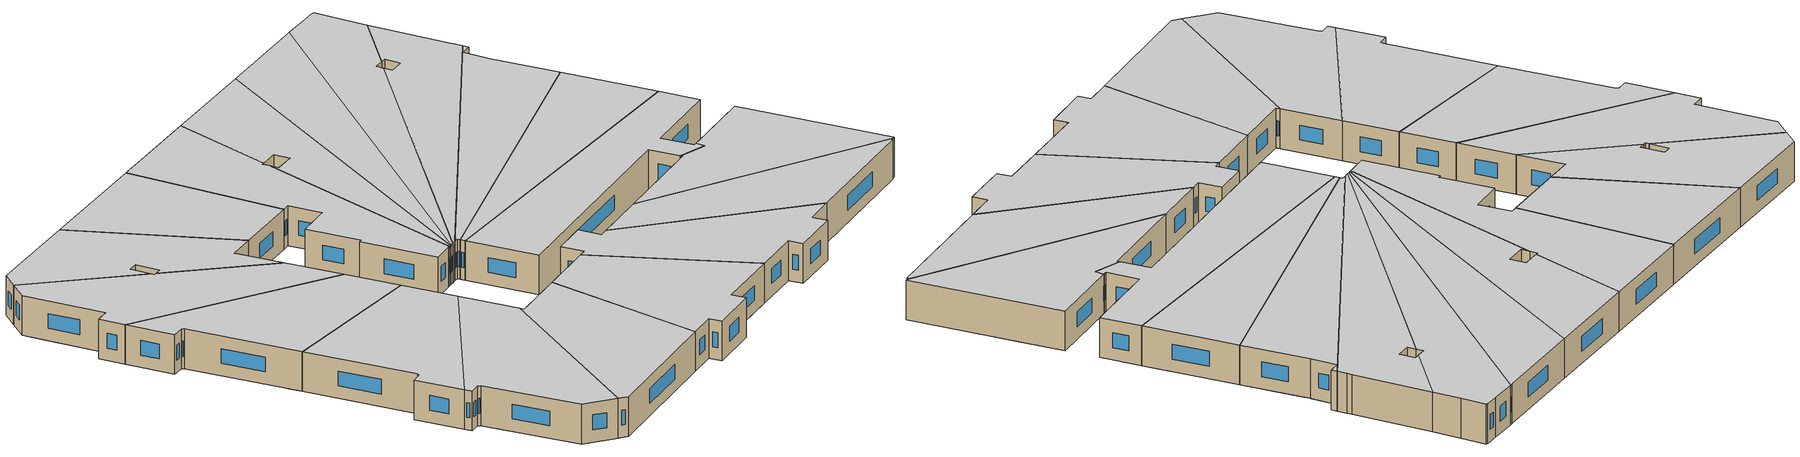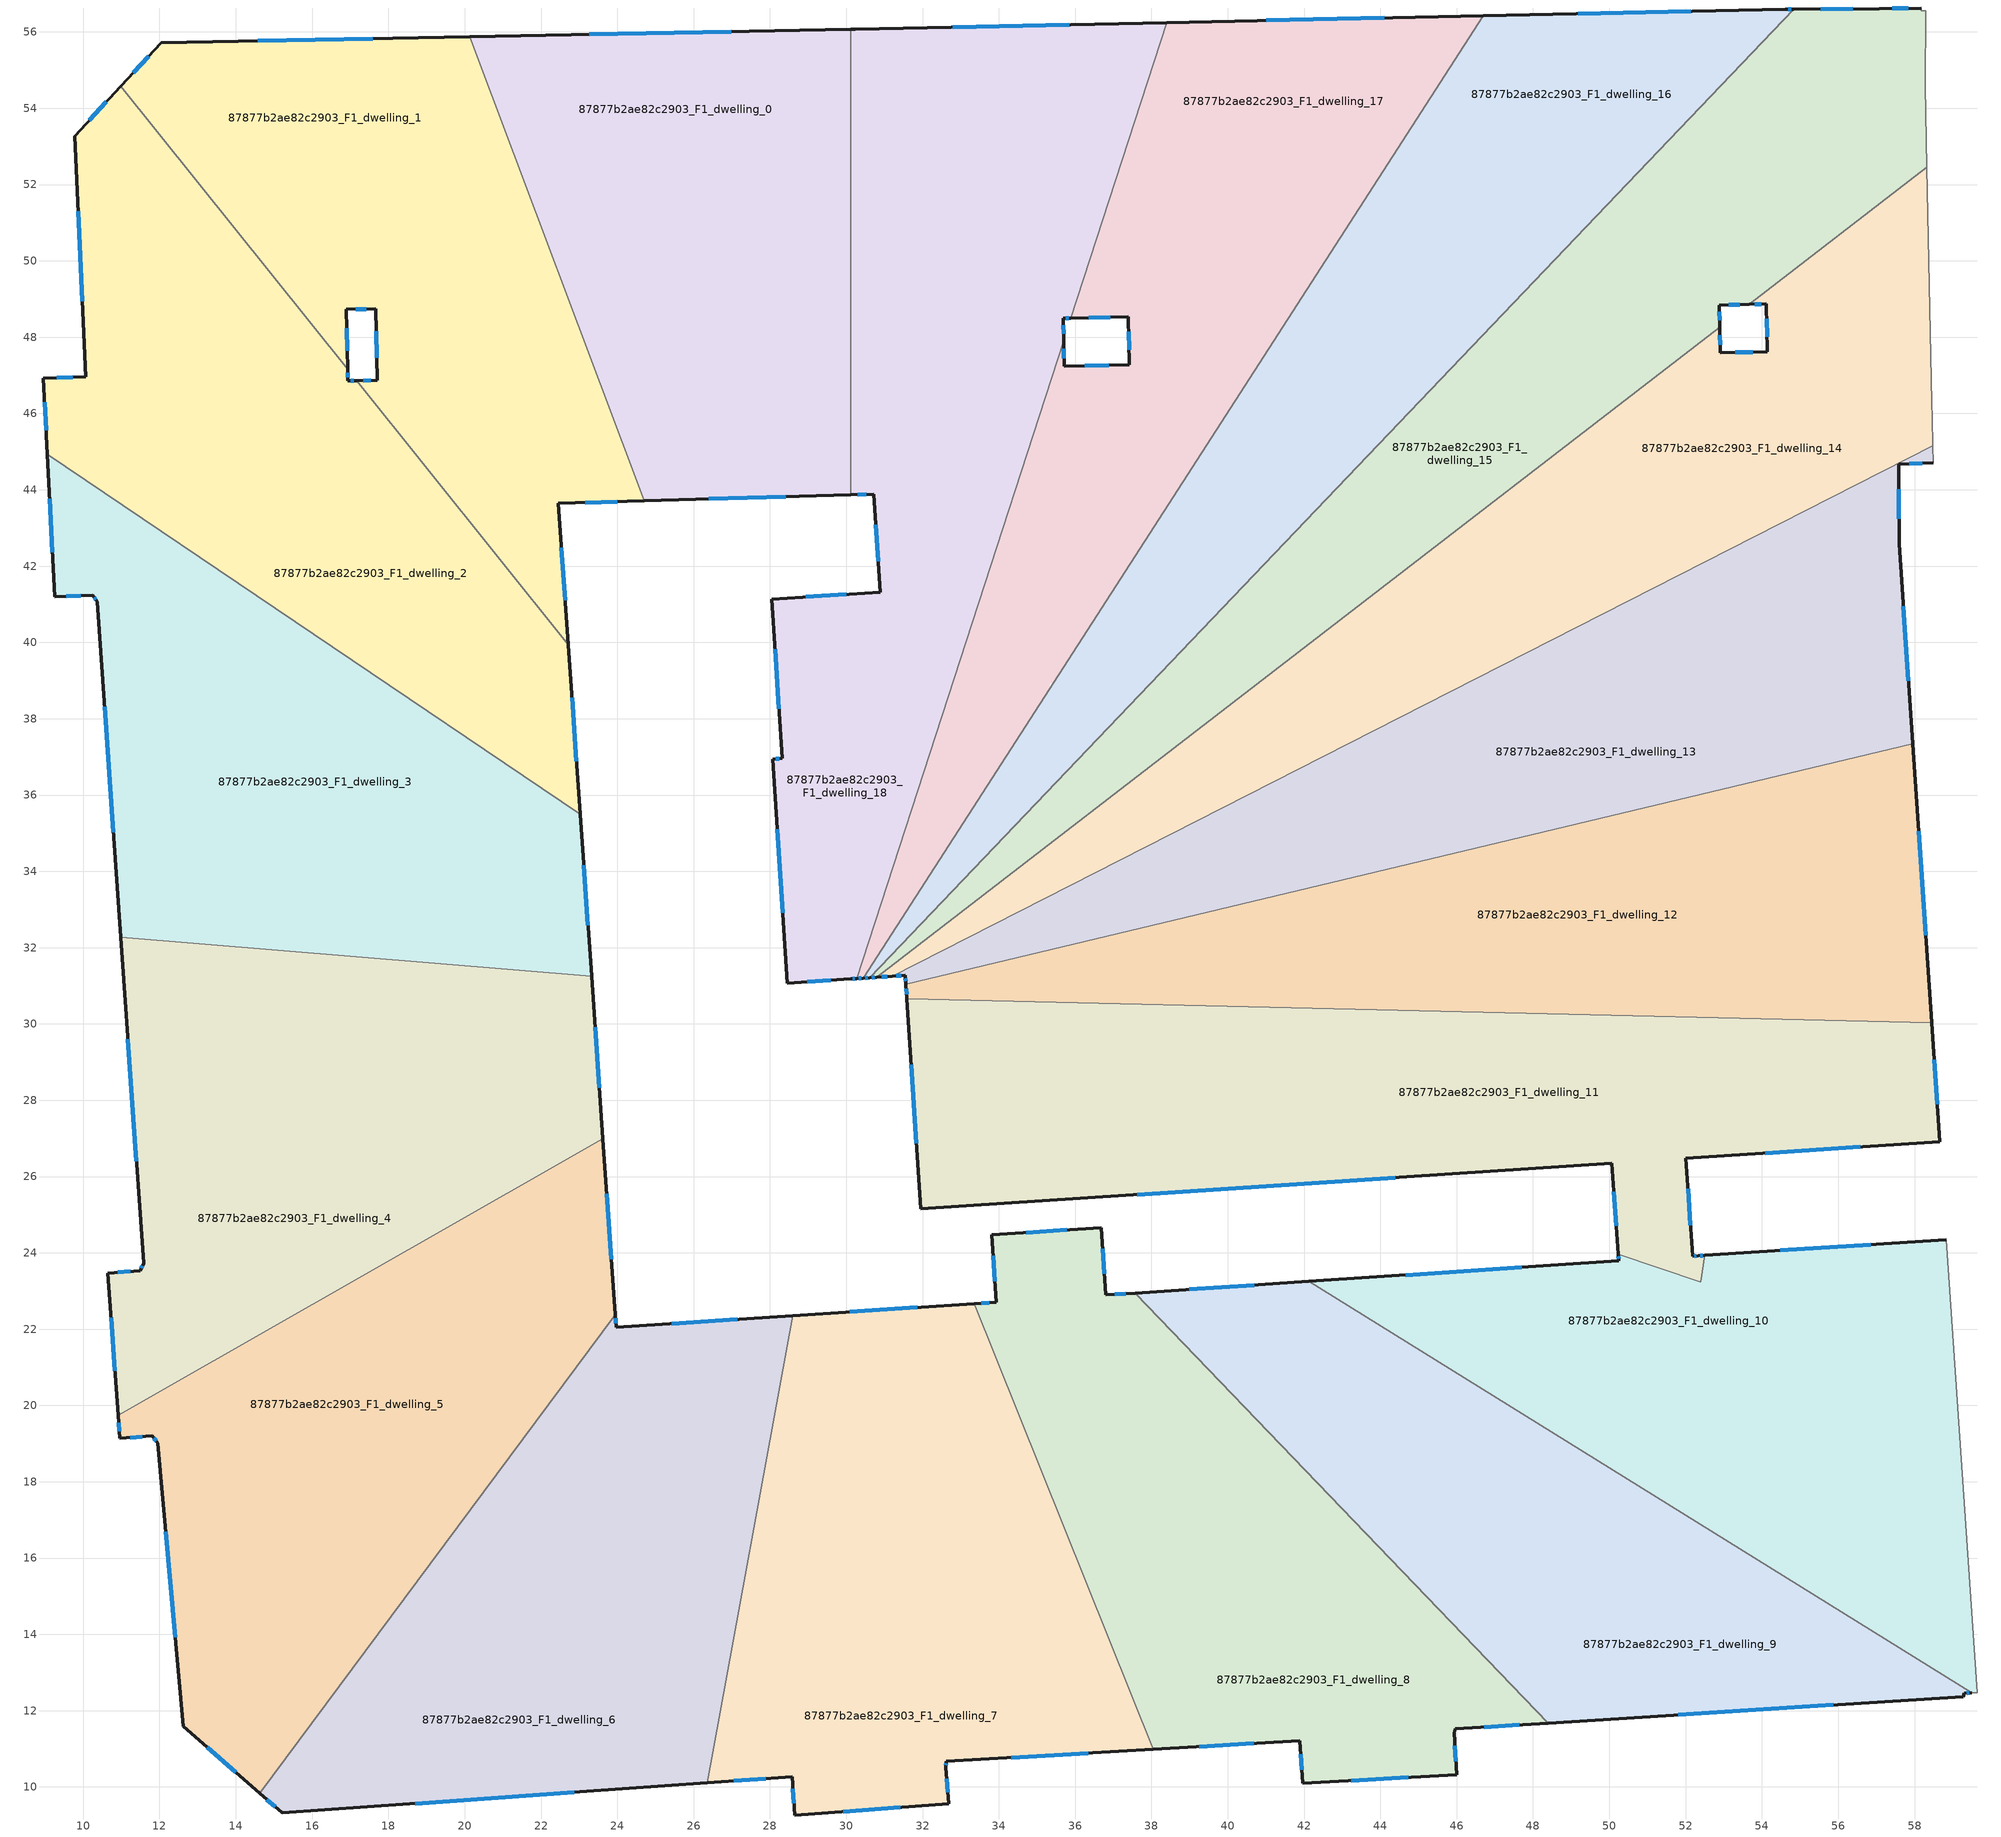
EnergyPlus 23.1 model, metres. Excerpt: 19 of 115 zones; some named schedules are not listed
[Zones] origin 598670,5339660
87877b2ae82c2903_F1_dwelling_0
 floor to 87877b2ae82c2903_F0_dwelling_0 (EU_floor_Construction): 30.12,56.07 30.12,52.14 21.63,51.88 20.13,55.88 z3
 floor to 87877b2ae82c2903_F0_dwelling_1 (EU_floor_Construction): 30.12,52.14 30.12,47.58 23.32,47.37 21.63,51.88 z3
 floor to 87877b2ae82c2903_F0_dwelling_2 (EU_floor_Construction): 30.12,47.58 30.12,44.63 24.42,44.46 23.32,47.37 z3
 floor to 87877b2ae82c2903_F0_dwelling_3 (EU_floor_Construction): 30.12,44.63 30.12,43.87 24.7,43.71 24.42,44.46 z3
 wall outside (EU_wall_Construction): 24.7,43.71 30.12,43.87 / 30.12,56.07 20.13,55.88 z3:6
 wall to 87877b2ae82c2903_F1_dwelling_18 (EU_wall_Construction): 30.12,43.87 30.12,56.07 z3:6
 wall to 87877b2ae82c2903_F1_dwelling_1 (EU_wall_Construction): 20.13,55.88 24.7,43.71 z3:6
 window (EU_Window_Construction): 26.4,43.76 28.42,43.82 / 26.99,56.01 23.26,55.94 z3.94:5.06
 ceiling to 87877b2ae82c2903_F2_dwelling_0 (EU_floor_Construction): 30.12,43.87 30.12,56.07 20.13,55.88 24.7,43.71 z6
87877b2ae82c2903_F1_dwelling_1
 floor to 87877b2ae82c2903_F0_dwelling_1 (EU_floor_Construction): 21.63,51.88 23.32,47.37 17.7,47.2 17.67,48.74 16.9,48.73 16.93,47.18 16.91,47.18 13.35,51.63 z3
 floor to 87877b2ae82c2903_F0_dwelling_0 (EU_floor_Construction): 20.13,55.88 21.63,51.88 13.35,51.63 10.99,54.58 12.05,55.72 z3
 floor to 87877b2ae82c2903_F0_dwelling_2 (EU_floor_Construction): 23.32,47.37 24.42,44.46 19.22,44.3 17.17,46.86 17.71,46.87 17.7,47.2 z3
 floor to 87877b2ae82c2903_F0_dwelling_3 (EU_floor_Construction): 24.42,44.46 24.7,43.71 22.45,43.64 22.46,43.6 22.72,39.94 19.22,44.3 z3
 wall outside (EU_wall_Construction): 22.72,39.94 22.45,43.64 24.7,43.71 / 16.93,47.16 16.9,48.73 17.67,48.74 17.71,46.87 17.17,46.86 / 20.13,55.88 12.05,55.72 10.99,54.58 z3:6
 wall to 87877b2ae82c2903_F1_dwelling_2 (EU_wall_Construction): 17.17,46.86 22.72,39.94 / 10.99,54.58 16.93,47.16 z3:6
 window (EU_Window_Construction): 22.63,41.1 22.54,42.48 / 17.54,46.87 17.34,46.86 / 17.68,48.15 17.7,47.46 / 17.14,48.73 17.42,48.73 / 16.92,47.65 16.91,48.23 / 11.71,55.36 11.32,54.93 / 17.6,55.83 14.58,55.77 / 23.16,43.66 24,43.69 z3.94:5.06
 ceiling to 87877b2ae82c2903_F2_dwelling_1 (EU_floor_Construction): 22.72,39.94 22.45,43.64 24.7,43.71 20.13,55.88 12.05,55.72 10.99,54.58 16.93,47.16 16.9,48.73 17.67,48.74 17.71,46.87 17.17,46.86 z6
87877b2ae82c2903_F1_dwelling_10
 floor to 87877b2ae82c2903_F0_dwelling_17 (EU_floor_Construction): 58.83,24.35 59.1,20.46 47.21,20.09 42.13,23.25 50.25,23.79 50.23,23.96 52.4,23.24 52.5,23.93 z3
 floor to 87877b2ae82c2903_F0_dwelling_18 (EU_floor_Construction): 59.1,20.46 59.4,15.97 54.12,15.81 47.21,20.09 z3
 floor to 87877b2ae82c2903_F0_dwelling_19 (EU_floor_Construction): 59.4,15.97 59.64,12.47 59.5,12.47 54.12,15.81 z3
 wall outside (EU_wall_Construction): 50.23,23.96 50.25,23.79 42.12,23.25 / 58.83,24.35 52.5,23.93 z3:6
 wall to 87877b2ae82c2903_F1_dwelling_11 (EU_wall_Construction): 52.5,23.93 52.4,23.24 52.38,23.25 50.23,23.96 z3:6
 wall adiabatic (EU_wall_Construction): 59.5,12.47 59.64,12.47 58.83,24.35 z3:6
 wall to 87877b2ae82c2903_F1_dwelling_9 (EU_wall_Construction): 42.12,23.25 59.5,12.47 z3:6
 window (EU_Window_Construction): 47.7,23.62 44.67,23.42 / 50.24,23.91 50.24,23.84 / 56.85,24.22 54.49,24.06 z3.94:5.06
 ceiling to 87877b2ae82c2903_F2_dwelling_10 (EU_floor_Construction): 59.64,12.47 58.83,24.35 52.5,23.93 52.4,23.24 50.23,23.96 50.25,23.79 42.12,23.25 59.5,12.47 z6
87877b2ae82c2903_F1_dwelling_11
 floor to 87877b2ae82c2903_F0_dwelling_16 (EU_floor_Construction): 58.45,30.03 58.66,26.92 52.01,26.48 35.73,25.98 35.6,30.27 41.18,30.44 z3
 floor to 87877b2ae82c2903_F0_dwelling_17 (EU_floor_Construction): 52.01,26.48 52.18,23.91 52.5,23.93 52.4,23.24 50.23,23.96 50.07,26.35 35.75,25.4 35.73,25.98 z3
 floor to 87877b2ae82c2903_F0_dwelling_15 (EU_floor_Construction): 41.18,30.44 35.6,30.27 35.59,30.57 z3
 floor to 87877b2ae82c2903_F0_dwelling_13 (EU_floor_Construction): 35.59,30.57 35.75,25.4 31.95,25.15 31.59,30.66 z3
 wall outside (EU_wall_Construction): 31.59,30.66 31.95,25.15 50.07,26.35 50.23,23.96 / 52.5,23.93 52.33,23.92 52.18,23.91 52.01,26.48 58.66,26.92 58.45,30.03 z3:6
 wall to 87877b2ae82c2903_F1_dwelling_12 (EU_wall_Construction): 58.45,30.03 31.59,30.66 z3:6
 window (EU_Window_Construction): 50.12,25.6 50.18,24.71 / 37.63,25.53 44.39,25.97 / 31.7,28.94 31.84,26.88 / 58.59,27.89 58.52,29.06 / 54.09,26.62 56.58,26.78 / 52.13,24.72 52.06,25.68 / 52.28,23.92 52.23,23.92 / 52.45,23.93 52.38,23.93 z3.94:5.06
 ceiling to 87877b2ae82c2903_F2_dwelling_11 (EU_floor_Construction): 58.66,26.92 58.45,30.03 31.59,30.66 31.95,25.15 50.07,26.35 50.23,23.96 52.38,23.25 52.4,23.24 52.5,23.93 52.33,23.92 52.18,23.91 52.01,26.48 z6
87877b2ae82c2903_F1_dwelling_12
 floor to 87877b2ae82c2903_F0_dwelling_15 (EU_floor_Construction): 58.09,35.27 58.39,30.96 41.18,30.44 35.59,30.57 35.55,31.99 47.97,34.96 z3
 floor to 87877b2ae82c2903_F0_dwelling_16 (EU_floor_Construction): 58.39,30.96 58.45,30.03 41.18,30.44 z3
 floor to 87877b2ae82c2903_F0_dwelling_14 (EU_floor_Construction): 57.95,37.35 58.09,35.27 47.97,34.96 z3
 floor to 87877b2ae82c2903_F0_dwelling_13 (EU_floor_Construction): 35.55,31.99 35.59,30.57 31.59,30.66 31.57,30.87 31.56,31.04 z3
 wall outside (EU_wall_Construction): 31.56,31.04 31.59,30.66 / 58.45,30.03 57.95,37.35 z3:6
 wall to 87877b2ae82c2903_F1_dwelling_13 (EU_wall_Construction): 57.95,37.35 31.56,31.04 z3:6
 window (EU_Window_Construction): 31.57,30.92 31.58,30.78 / 58.29,32.33 58.11,35.05 z3.94:5.06
 ceiling to 87877b2ae82c2903_F2_dwelling_12 (EU_floor_Construction): 58.45,30.03 57.95,37.35 31.56,31.04 31.59,30.66 z6
87877b2ae82c2903_F1_dwelling_13
 floor to 87877b2ae82c2903_F0_dwelling_14 (EU_floor_Construction): 57.8,39.61 57.95,37.35 47.97,34.96 37.88,34.65 46.95,39.28 z3
 floor to 87877b2ae82c2903_F0_dwelling_15 (EU_floor_Construction): 47.97,34.96 35.55,31.99 35.51,33.44 37.88,34.65 z3
 floor to 87877b2ae82c2903_F0_dwelling_12 (EU_floor_Construction): 58.48,45.16 58.49,44.71 57.58,44.67 57.6,42.67 57.6,42.58 57.63,42.12 52.2,41.96 z3
 floor to 87877b2ae82c2903_F0_dwelling_13 (EU_floor_Construction): 35.51,33.44 35.55,31.99 31.56,31.04 31.55,31.27 31.21,31.25 z3; 57.63,42.12 57.8,39.61 46.95,39.28 52.2,41.96 z3
 wall outside (EU_wall_Construction): 57.95,37.35 57.6,42.58 57.58,44.67 58.49,44.71 / 31.2,31.25 31.55,31.27 31.56,31.04 z3:6
 wall to 87877b2ae82c2903_F1_dwelling_14 (EU_wall_Construction): 58.48,45.16 31.2,31.25 z3:6
 wall adiabatic (EU_wall_Construction): 58.49,44.71 58.48,45.16 z3:6
 window (EU_Window_Construction): 57.59,43.24 57.59,44.02 / 57.84,38.99 57.71,40.94 / 31.55,31.2 31.56,31.11 / 31.31,31.26 31.44,31.27 / 57.87,44.69 58.21,44.7 z3.94:5.06
 ceiling to 87877b2ae82c2903_F2_dwelling_13 (EU_floor_Construction): 57.95,37.35 57.6,42.58 57.58,44.67 58.49,44.71 58.48,45.16 31.2,31.25 31.55,31.27 31.56,31.04 z6
87877b2ae82c2903_F1_dwelling_14
 floor to 87877b2ae82c2903_F0_dwelling_12 (EU_floor_Construction): 58.41,48.45 58.45,46.28 58.46,45.89 58.48,45.16 52.2,41.96 44.41,41.72 52.89,48.27 52.91,47.59 54.14,47.61 54.13,48.32 z3
 floor to 87877b2ae82c2903_F0_dwelling_11 (EU_floor_Construction): 58.32,52.45 58.41,48.45 54.13,48.32 54.12,48.87 53.67,48.86 z3
 floor to 87877b2ae82c2903_F0_dwelling_14 (EU_floor_Construction): 46.95,39.28 37.88,34.65 35.47,34.58 35.46,34.82 41.01,39.1 z3
 floor to 87877b2ae82c2903_F0_dwelling_15 (EU_floor_Construction): 37.88,34.65 35.51,33.44 35.47,34.58 z3
 floor to 87877b2ae82c2903_F0_dwelling_13 (EU_floor_Construction): 35.46,34.82 35.51,33.44 31.21,31.25 30.8,31.22 z3; 52.2,41.96 46.95,39.28 41.01,39.1 44.41,41.72 z3
 wall outside (EU_wall_Construction): 30.8,31.22 31.2,31.25 / 53.67,48.86 54.12,48.87 54.14,47.61 52.91,47.59 52.9,48.27 z3:6
 wall adiabatic (EU_wall_Construction): 58.48,45.16 58.46,45.89 58.45,46.28 58.32,52.46 z3:6
 wall to 87877b2ae82c2903_F1_dwelling_15 (EU_wall_Construction): 52.9,48.27 30.8,31.22 / 58.32,52.46 53.67,48.86 z3:6
 window (EU_Window_Construction): 30.93,31.23 31.08,31.24 / 52.91,47.8 52.9,48.06 / 53.76,47.61 53.3,47.6 / 54.13,48.48 54.13,48.01 / 53.81,48.87 53.98,48.87 z3.94:5.06
 ceiling to 87877b2ae82c2903_F2_dwelling_14 (EU_floor_Construction): 58.48,45.16 58.46,45.89 58.45,46.28 58.32,52.46 53.67,48.86 54.12,48.87 54.14,47.61 52.91,47.59 52.9,48.27 30.8,31.22 31.2,31.25 z6
87877b2ae82c2903_F1_dwelling_15
 floor to 87877b2ae82c2903_F0_dwelling_11 (EU_floor_Construction): 58.32,52.59 58.32,52.45 53.67,48.86 52.88,48.84 52.89,48.28 46.72,48.09 50.79,52.36 z3
 floor to 87877b2ae82c2903_F0_dwelling_10 (EU_floor_Construction): 58.29,56.56 58.28,54.58 58.32,52.59 50.79,52.36 54.84,56.59 57.08,56.61 58.18,56.63 58.18,56.56 z3
 floor to 87877b2ae82c2903_F0_dwelling_12 (EU_floor_Construction): 52.89,48.28 52.89,48.27 44.41,41.72 40.53,41.6 46.72,48.09 z3
 floor to 87877b2ae82c2903_F0_dwelling_14 (EU_floor_Construction): 41.01,39.1 35.46,34.82 35.42,36.25 38.05,39.01 z3
 floor to 87877b2ae82c2903_F0_dwelling_13 (EU_floor_Construction): 44.41,41.72 41.01,39.1 38.05,39.01 40.53,41.6 z3; 35.42,36.25 35.46,34.82 30.8,31.22 30.75,31.22 30.61,31.21 z3
 wall outside (EU_wall_Construction): 52.9,48.27 52.88,48.84 53.67,48.86 / 30.61,31.21 30.8,31.22 / 58.18,56.63 57.08,56.61 54.84,56.59 z3:6
 wall adiabatic (EU_wall_Construction): 58.32,52.46 58.28,54.58 58.29,56.56 58.18,56.56 58.18,56.63 z3:6
 wall to 87877b2ae82c2903_F1_dwelling_16 (EU_wall_Construction): 54.84,56.59 30.61,31.21 z3:6
 window (EU_Window_Construction): 53.13,48.85 53.42,48.86 / 52.89,48.45 52.88,48.66 / 30.67,31.22 30.74,31.22 / 56.38,56.61 55.54,56.6 / 57.83,56.62 57.42,56.62 z3.94:5.06
 ceiling to 87877b2ae82c2903_F2_dwelling_15 (EU_floor_Construction): 52.9,48.27 52.88,48.84 53.67,48.86 58.32,52.46 58.28,54.58 58.29,56.56 58.18,56.56 58.18,56.63 57.08,56.61 54.84,56.59 30.61,31.21 30.8,31.22 z6
87877b2ae82c2903_F1_dwelling_16
 floor to 87877b2ae82c2903_F0_dwelling_10 (EU_floor_Construction): 54.84,56.59 50.79,52.36 43.95,52.15 46.7,56.42 54.61,56.59 z3
 floor to 87877b2ae82c2903_F0_dwelling_11 (EU_floor_Construction): 50.79,52.36 46.72,48.09 41.22,47.92 43.95,52.15 z3
 floor to 87877b2ae82c2903_F0_dwelling_14 (EU_floor_Construction): 38.05,39.01 35.42,36.25 35.34,38.8 35.43,38.93 z3
 floor to 87877b2ae82c2903_F0_dwelling_12 (EU_floor_Construction): 46.72,48.09 40.53,41.6 37.08,41.5 41.22,47.92 z3
 floor to 87877b2ae82c2903_F0_dwelling_13 (EU_floor_Construction): 40.53,41.6 38.05,39.01 35.43,38.93 37.08,41.5 z3; 35.34,38.8 35.42,36.25 30.61,31.21 30.44,31.2 z3
 wall outside (EU_wall_Construction): 30.44,31.2 30.61,31.21 / 54.84,56.59 54.61,56.59 46.7,56.42 z3:6
 wall to 87877b2ae82c2903_F1_dwelling_17 (EU_wall_Construction): 46.7,56.42 30.44,31.2 z3:6
 window (EU_Window_Construction): 30.5,31.2 30.56,31.21 / 52.13,56.54 49.18,56.47 / 54.77,56.59 54.68,56.59 z3.94:5.06
 ceiling to 87877b2ae82c2903_F2_dwelling_16 (EU_floor_Construction): 30.61,31.21 54.84,56.59 54.61,56.59 46.7,56.42 30.44,31.2 z6
87877b2ae82c2903_F1_dwelling_17
 floor to 87877b2ae82c2903_F0_dwelling_10 (EU_floor_Construction): 46.7,56.42 43.95,52.15 37,51.94 38.4,56.24 z3
 floor to 87877b2ae82c2903_F0_dwelling_12 (EU_floor_Construction): 41.22,47.92 37.08,41.5 33.59,41.39 34.42,43.97 35.18,43.99 35.12,46.12 35.65,47.75 35.7,47.75 35.71,47.23 37.42,47.27 37.41,47.81 z3
 floor to 87877b2ae82c2903_F0_dwelling_3 (EU_floor_Construction): 35.16,44.79 35.18,43.99 34.42,43.97 34.68,44.77 z3
 floor to 87877b2ae82c2903_F0_dwelling_11 (EU_floor_Construction): 43.95,52.15 41.22,47.92 37.41,47.81 37.4,48.53 35.89,48.5 37,51.94 z3
 floor to 87877b2ae82c2903_F0_dwelling_2 (EU_floor_Construction): 35.12,46.12 35.16,44.79 34.68,44.77 z3
 floor to 87877b2ae82c2903_F0_dwelling_13 (EU_floor_Construction): 37.08,41.5 35.43,38.93 35.34,38.92 35.34,38.8 30.44,31.2 30.28,31.19 33.59,41.39 z3
 wall outside (EU_wall_Construction): 30.28,31.19 30.44,31.2 / 35.89,48.5 37.4,48.53 37.42,47.27 35.71,47.23 35.7,47.91 / 46.7,56.42 38.4,56.25 z3:6
 wall to 87877b2ae82c2903_F1_dwelling_18 (EU_wall_Construction): 35.7,47.91 30.28,31.19 / 38.4,56.25 35.89,48.5 z3:6
 window (EU_Window_Construction): 30.33,31.19 30.39,31.2 / 35.71,47.44 35.7,47.7 / 36.88,47.26 36.25,47.25 / 37.4,48.14 37.41,47.67 / 36.36,48.51 36.92,48.52 / 44.1,56.37 41,56.3 z3.94:5.06
 ceiling to 87877b2ae82c2903_F2_dwelling_17 (EU_floor_Construction): 30.44,31.2 46.7,56.42 38.4,56.25 35.89,48.5 37.4,48.53 37.42,47.27 35.71,47.23 35.7,47.91 30.28,31.19 z6
87877b2ae82c2903_F1_dwelling_18
 floor to 87877b2ae82c2903_F0_dwelling_13 (EU_floor_Construction): 33.59,41.39 30.28,31.19 30.15,31.18 30.12,31.18 28.45,31.07 28.07,36.94 28.32,36.96 28.05,41.13 30.52,41.29 z3
 floor to 87877b2ae82c2903_F0_dwelling_1 (EU_floor_Construction): 34.93,52.29 35.07,47.73 30.12,47.58 30.12,52.14 z3
 floor to 87877b2ae82c2903_F0_dwelling_0 (EU_floor_Construction): 34.81,56.17 34.93,52.29 30.12,52.14 30.12,56.07 30.23,56.07 z3
 floor to 87877b2ae82c2903_F0_dwelling_12 (EU_floor_Construction): 35.65,47.75 35.12,46.12 35.07,47.73 z3; 34.42,43.97 33.59,41.39 30.52,41.29 30.89,41.32 30.72,43.85 z3
 floor to 87877b2ae82c2903_F0_dwelling_10 (EU_floor_Construction): 38.4,56.24 37,51.94 34.94,51.87 34.81,56.17 z3
 floor to 87877b2ae82c2903_F0_dwelling_3 (EU_floor_Construction): 34.68,44.77 34.42,43.97 30.72,43.85 30.72,43.89 30.12,43.87 30.12,44.63 z3
 floor to 87877b2ae82c2903_F0_dwelling_11 (EU_floor_Construction): 37,51.94 35.89,48.5 35.69,48.49 35.7,47.91 35.65,47.75 35.07,47.73 34.94,51.87 z3
 floor to 87877b2ae82c2903_F0_dwelling_2 (EU_floor_Construction): 35.07,47.73 35.12,46.12 34.68,44.77 30.12,44.63 30.12,47.58 z3
 wall outside (EU_wall_Construction): 30.12,43.87 30.72,43.89 30.89,41.32 28.05,41.13 28.32,36.96 28.07,36.94 28.45,31.07 30.12,31.18 30.28,31.19 / 38.4,56.25 30.23,56.07 30.12,56.07 / 35.7,47.91 35.69,48.49 35.89,48.5 z3:6
 window (EU_Window_Construction): 28.13,39.83 28.23,38.27 / 30,41.26 28.94,41.19 / 30.77,43.08 30.84,42.12 / 30.31,43.87 30.53,43.88 / 35.84,56.19 32.79,56.12 / 35.75,48.49 35.83,48.5 / 35.69,48.09 35.69,48.31 / 30.17,31.18 30.23,31.19 / 28.97,31.1 29.6,31.14 / 28.19,35.1 28.33,32.91 / 28.24,36.95 28.15,36.95 z3.94:5.06
 ceiling to 87877b2ae82c2903_F2_dwelling_18 (EU_floor_Construction): 30.28,31.19 35.7,47.91 35.69,48.49 35.89,48.5 38.4,56.25 30.23,56.07 30.12,56.07 30.12,43.87 30.72,43.89 30.89,41.32 28.05,41.13 28.32,36.96 28.07,36.94 28.45,31.07 30.12,31.18 z6
87877b2ae82c2903_F1_dwelling_2
 floor to 87877b2ae82c2903_F0_dwelling_2 (EU_floor_Construction): 17.17,46.86 19.22,44.3 10.4,44.03 9.06,44.94 8.96,46.92 10.07,46.97 16.91,47.18 16.93,47.16 16.94,46.86 z3
 floor to 87877b2ae82c2903_F0_dwelling_1 (EU_floor_Construction): 13.35,51.63 16.91,47.18 10.07,46.97 9.86,51.52 z3
 floor to 87877b2ae82c2903_F0_dwelling_3 (EU_floor_Construction): 19.22,44.3 22.72,39.94 22.75,39.48 17.38,39.31 10.4,44.03 z3
 floor to 87877b2ae82c2903_F0_dwelling_4 (EU_floor_Construction): 22.75,39.48 23.03,35.49 17.38,39.31 z3
 floor to 87877b2ae82c2903_F0_dwelling_0 (EU_floor_Construction): 10.99,54.58 13.35,51.63 9.86,51.52 9.78,53.27 z3
 wall outside (EU_wall_Construction): 10.99,54.58 9.78,53.27 10.07,46.97 8.96,46.92 9.06,44.94 / 17.17,46.86 16.94,46.86 16.93,47.16 / 23.03,35.49 22.72,39.94 z3:6
 wall to 87877b2ae82c2903_F1_dwelling_3 (EU_wall_Construction): 9.06,44.94 23.03,35.49 z3:6
 window (EU_Window_Construction): 9.87,51.3 9.98,48.94 / 10.61,54.17 10.16,53.68 / 16.94,46.95 16.93,47.06 / 17.1,46.86 17.01,46.86 / 22.93,36.89 22.81,38.54 / 8.99,46.3 9.03,45.56 / 9.72,46.95 9.31,46.93 z3.94:5.06
 ceiling to 87877b2ae82c2903_F2_dwelling_2 (EU_floor_Construction): 23.03,35.49 22.72,39.94 17.17,46.86 16.94,46.86 16.93,47.16 10.99,54.58 9.78,53.27 10.07,46.97 8.96,46.92 9.06,44.94 z6
87877b2ae82c2903_F1_dwelling_3
 floor to 87877b2ae82c2903_F0_dwelling_3 (EU_floor_Construction): 17.38,39.31 10.51,39.1 10.37,41.06 10.25,41.24 9.25,41.19 9.11,43.99 10.4,44.03 z3
 floor to 87877b2ae82c2903_F0_dwelling_4 (EU_floor_Construction): 23.03,35.49 23.13,34 23.15,33.78 23.15,33.75 10.91,33.37 10.91,33.4 10.89,33.62 10.51,39.1 17.38,39.31 z3
 floor to 87877b2ae82c2903_F0_dwelling_2 (EU_floor_Construction): 10.4,44.03 9.11,43.99 9.06,44.94 z3
 floor to 87877b2ae82c2903_F0_dwelling_5 (EU_floor_Construction): 23.15,33.75 23.32,31.26 10.98,32.27 10.91,33.37 z3
 wall outside (EU_wall_Construction): 9.06,44.94 9.25,41.19 10.25,41.24 10.37,41.06 10.98,32.27 / 23.32,31.26 23.03,35.49 z3:6
 wall to 87877b2ae82c2903_F1_dwelling_4 (EU_wall_Construction): 10.98,32.27 23.32,31.26 z3:6
 window (EU_Window_Construction): 9.56,41.21 9.93,41.23 / 9.12,43.76 9.19,42.37 / 23.23,32.58 23.12,34.16 / 10.56,38.31 10.79,35.03 / 10.29,41.19 10.33,41.12 z3.94:5.06
 ceiling to 87877b2ae82c2903_F2_dwelling_3 (EU_floor_Construction): 23.32,31.26 23.03,35.49 9.06,44.94 9.25,41.19 10.25,41.24 10.37,41.06 10.98,32.27 z6
87877b2ae82c2903_F1_dwelling_4
 floor to 87877b2ae82c2903_F0_dwelling_6 (EU_floor_Construction): 23.55,28.01 23.62,26.99 14.74,21.92 10.77,21.8 10.65,23.47 11.49,23.54 11.58,23.73 11.31,27.64 z3
 floor to 87877b2ae82c2903_F0_dwelling_5 (EU_floor_Construction): 23.32,31.26 23.55,28.01 11.31,27.64 10.98,32.27 z3
 floor to 87877b2ae82c2903_F0_dwelling_7 (EU_floor_Construction): 14.74,21.92 10.92,19.74 10.77,21.8 z3
 wall outside (EU_wall_Construction): 10.98,32.27 11.58,23.73 11.49,23.54 10.65,23.47 10.92,19.74 / 23.62,26.99 23.32,31.26 z3:6
 wall to 87877b2ae82c2903_F1_dwelling_5 (EU_wall_Construction): 10.92,19.74 23.62,26.99 z3:6
 window (EU_Window_Construction): 11.55,23.67 11.52,23.6 / 11.17,29.59 11.39,26.41 / 23.53,28.33 23.42,29.92 / 10.73,22.3 10.83,20.91 / 11.23,23.51 10.91,23.49 z3.94:5.06
 ceiling to 87877b2ae82c2903_F2_dwelling_4 (EU_floor_Construction): 23.62,26.99 23.32,31.26 10.98,32.27 11.58,23.73 11.49,23.54 10.65,23.47 10.92,19.74 z6
87877b2ae82c2903_F1_dwelling_5
 floor to 87877b2ae82c2903_F0_dwelling_7 (EU_floor_Construction): 23.81,22.2 20.78,18.12 12.06,17.85 11.95,19.01 11.81,19.2 10.96,19.14 10.92,19.74 14.74,21.92 z3
 floor to 87877b2ae82c2903_F0_dwelling_6 (EU_floor_Construction): 23.62,26.99 23.95,22.38 23.81,22.2 14.74,21.92 z3
 floor to 87877b2ae82c2903_F0_dwelling_8 (EU_floor_Construction): 20.78,18.12 17.65,13.9 12.43,13.74 12.06,17.85 z3
 floor to 87877b2ae82c2903_F0_dwelling_9 (EU_floor_Construction): 17.65,13.9 14.63,9.83 12.62,11.6 12.43,13.74 z3
 wall outside (EU_wall_Construction): 10.92,19.74 10.96,19.14 11.81,19.2 11.95,19.01 12.62,11.6 14.63,9.83 / 23.95,22.38 23.62,26.99 z3:6
 wall to 87877b2ae82c2903_F1_dwelling_6 (EU_wall_Construction): 14.63,9.83 23.95,22.38 z3:6
 window (EU_Window_Construction): 11.86,19.14 11.91,19.07 / 11.23,19.16 11.54,19.18 / 10.93,19.55 10.95,19.33 / 23.85,23.83 23.72,25.55 / 13.25,11.04 14,10.39 / 12.16,16.69 12.41,13.92 z3.94:5.06
 ceiling to 87877b2ae82c2903_F2_dwelling_5 (EU_floor_Construction): 14.63,9.83 23.95,22.38 23.62,26.99 10.92,19.74 10.96,19.14 11.81,19.2 11.95,19.01 12.62,11.6 z6
87877b2ae82c2903_F1_dwelling_6
 floor to 87877b2ae82c2903_F0_dwelling_9 (EU_floor_Construction): 27.11,14.19 26.36,10.11 15.21,9.32 14.63,9.83 17.65,13.9 z3
 floor to 87877b2ae82c2903_F0_dwelling_8 (EU_floor_Construction): 27.86,18.33 27.11,14.19 17.65,13.9 20.78,18.12 z3
 floor to 87877b2ae82c2903_F0_dwelling_6 (EU_floor_Construction): 23.95,22.38 23.96,22.2 23.81,22.2 z3
 floor to 87877b2ae82c2903_F0_dwelling_7 (EU_floor_Construction): 28.6,22.36 27.86,18.33 20.78,18.12 23.81,22.2 23.96,22.2 23.97,22.05 z3
 wall outside (EU_wall_Construction): 28.6,22.36 23.97,22.05 23.95,22.38 / 14.63,9.83 15.21,9.32 26.36,10.11 z3:6
 wall to 87877b2ae82c2903_F1_dwelling_7 (EU_wall_Construction): 26.36,10.11 28.6,22.36 z3:6
 window (EU_Window_Construction): 23.96,22.16 23.95,22.28 / 27.15,22.26 25.42,22.15 / 18.71,9.57 22.87,9.86 / 14.81,9.67 15.03,9.48 z3.94:5.06
 ceiling to 87877b2ae82c2903_F2_dwelling_6 (EU_floor_Construction): 26.36,10.11 28.6,22.36 23.97,22.05 23.95,22.38 14.63,9.83 15.21,9.32 z6
87877b2ae82c2903_F1_dwelling_7
 floor to 87877b2ae82c2903_F0_dwelling_8 (EU_floor_Construction): 35,18.55 36.04,15.98 36.09,14.46 27.11,14.19 27.86,18.33 z3
 floor to 87877b2ae82c2903_F0_dwelling_19 (EU_floor_Construction): 36.33,15.27 38.05,10.99 36.2,10.88 36.06,15.26 z3
 floor to 87877b2ae82c2903_F0_dwelling_9 (EU_floor_Construction): 36.09,14.46 36.2,10.88 32.62,10.67 32.61,10.52 32.69,9.56 28.65,9.27 28.58,10.26 26.36,10.11 27.11,14.19 z3
 floor to 87877b2ae82c2903_F0_dwelling_7 (EU_floor_Construction): 33.35,22.67 35,18.55 27.86,18.33 28.6,22.36 z3
 floor to 87877b2ae82c2903_F0_dwelling_18 (EU_floor_Construction): 36.04,15.98 36.33,15.27 36.06,15.26 z3
 wall outside (EU_wall_Construction): 26.36,10.11 28.58,10.26 28.65,9.27 32.69,9.56 32.61,10.52 32.62,10.67 38.05,10.99 / 33.35,22.67 28.6,22.36 z3:6
 wall to 87877b2ae82c2903_F1_dwelling_8 (EU_wall_Construction): 38.05,10.99 33.35,22.67 z3:6
 window (EU_Window_Construction): 32.66,9.86 32.63,10.22 / 29.92,9.36 31.42,9.47 / 28.6,9.95 28.63,9.58 / 27.06,10.16 27.88,10.22 / 31.86,22.57 30.09,22.45 / 34.32,10.77 36.34,10.89 / 32.61,10.57 32.62,10.62 z3.94:5.06
 ceiling to 87877b2ae82c2903_F2_dwelling_7 (EU_floor_Construction): 38.05,10.99 33.35,22.67 28.6,22.36 26.36,10.11 28.58,10.26 28.65,9.27 32.69,9.56 32.61,10.52 32.62,10.67 z6
87877b2ae82c2903_F1_dwelling_8
 floor to 87877b2ae82c2903_F0_dwelling_19 (EU_floor_Construction): 44.71,15.52 48.4,11.68 45.96,11.52 45.94,11.42 46,10.33 41.96,10.1 41.89,11.21 38.05,10.99 36.33,15.27 z3
 floor to 87877b2ae82c2903_F0_dwelling_7 (EU_floor_Construction): 35.78,24.6 35.96,18.58 35,18.55 33.35,22.67 33.94,22.71 33.82,24.47 z3
 floor to 87877b2ae82c2903_F0_dwelling_8 (EU_floor_Construction): 35.96,18.58 36.04,15.98 35,18.55 z3
 floor to 87877b2ae82c2903_F0_dwelling_18 (EU_floor_Construction): 40.51,19.89 44.71,15.52 36.33,15.27 36.04,15.98 35.92,19.75 z3
 floor to 87877b2ae82c2903_F0_dwelling_17 (EU_floor_Construction): 37.57,22.95 40.51,19.89 35.92,19.75 35.78,24.6 36.68,24.66 36.8,22.9 z3
 wall outside (EU_wall_Construction): 38.05,10.99 41.89,11.21 41.96,10.1 46,10.33 45.94,11.42 45.96,11.52 48.4,11.68 / 37.57,22.95 36.8,22.9 36.68,24.66 33.82,24.47 33.94,22.71 33.35,22.67 z3:6
 wall to 87877b2ae82c2903_F1_dwelling_9 (EU_wall_Construction): 48.4,11.68 37.57,22.95 z3:6
 window (EU_Window_Construction): 43.23,10.17 44.74,10.25 / 41.91,10.86 41.94,10.45 / 39.25,11.06 40.68,11.14 / 33.75,22.69 33.53,22.68 / 33.85,23.92 33.9,23.26 / 35.78,24.6 34.71,24.53 / 36.77,23.45 36.72,24.11 / 37.33,22.93 37.04,22.91 / 46.73,11.57 47.64,11.63 / 45.98,10.67 45.96,11.08 z3.94:5.06
 ceiling to 87877b2ae82c2903_F2_dwelling_8 (EU_floor_Construction): 48.4,11.68 37.57,22.95 36.8,22.9 36.68,24.66 33.82,24.47 33.94,22.71 33.35,22.67 38.05,10.99 41.89,11.21 41.96,10.1 46,10.33 45.94,11.42 45.96,11.52 z6
87877b2ae82c2903_F1_dwelling_9
 floor to 87877b2ae82c2903_F0_dwelling_18 (EU_floor_Construction): 54.12,15.81 44.71,15.52 40.51,19.89 47.21,20.09 z3
 floor to 87877b2ae82c2903_F0_dwelling_17 (EU_floor_Construction): 47.21,20.09 40.51,19.89 37.57,22.95 42.13,23.25 z3
 floor to 87877b2ae82c2903_F0_dwelling_19 (EU_floor_Construction): 59.5,12.47 59.3,12.46 59.28,12.37 48.4,11.68 44.71,15.52 54.12,15.81 z3
 wall outside (EU_wall_Construction): 48.4,11.68 59.28,12.37 59.3,12.46 59.5,12.47 / 42.12,23.25 37.57,22.95 z3:6
 window (EU_Window_Construction): 51.81,11.89 55.87,12.15 / 40.7,23.16 39,23.04 / 59.37,12.46 59.44,12.46 z3.94:5.06
 ceiling to 87877b2ae82c2903_F2_dwelling_9 (EU_floor_Construction): 59.28,12.37 59.3,12.46 59.5,12.47 42.12,23.25 37.57,22.95 48.4,11.68 z6
[Building]
EU S2 Campaign: North Axis=0; Terrain=City; Solar Distribution=FullExterior
[Site:Location]
Vienna: Latitude=48; Longitude=16.5; Time Zone=1; Elevation=183
[SizingPeriod:WeatherFileDays]
AnnualSizingPeriod: Begin Month=1; Begin Day of Month=1; End Month=12; End Day of Month=31; Day of Week for Start Day=Monday; Use Weather File Daylight Saving Period=No; Use Weather File Rain and Snow Indicators=No
[MATERIAL]
EU_InternalMass_Material: Roughness=MediumRough; Thickness=0.1; Conductivity=1; Density=1800; Specific Heat=900; Thermal Absorptance=0.9; Solar Absorptance=0.7; Visible Absorptance=0.7
[MATERIAL:NOMASS] Roughness=MediumRough; Thermal Absorptance=0.9; Solar Absorptance=0.7; Visible Absorptance=0.7
Name | Thermal Resistance
EU_wall_NoMass | 0.914258
EU_floor_NoMass | 1.09711
[WINDOWMATERIAL:SIMPLEGLAZINGSYSTEM]
EU_Window_SimpleGlazing: UFactor=2.09642; Solar Heat Gain Coefficient=0.65; Visible Transmittance=0.65
[CONSTRUCTION]
EU_wall_Construction: EU_wall_NoMass
EU_floor_Construction: EU_floor_NoMass
EU_Window_Construction: EU_Window_SimpleGlazing
EU_InternalMass_Construction: EU_InternalMass_Material
[ZONE] Type=1; Multiplier=1; Ceiling Height=autocalculate; Floor Area=autocalculate; Part of Total Floor Area=Yes
Name | Volume
87877b2ae82c2903_F1_dwelling_0 | 282.808
87877b2ae82c2903_F1_dwelling_1 | 282.584
87877b2ae82c2903_F1_dwelling_10 | 299.655
87877b2ae82c2903_F1_dwelling_11 | 363.915
87877b2ae82c2903_F1_dwelling_12 | 309.502
87877b2ae82c2903_F1_dwelling_13 | 309.541
87877b2ae82c2903_F1_dwelling_14 | 309.483
87877b2ae82c2903_F1_dwelling_15 | 309.493
87877b2ae82c2903_F1_dwelling_16 | 309.515
87877b2ae82c2903_F1_dwelling_17 | 309.532
87877b2ae82c2903_F1_dwelling_18 | 366.793
87877b2ae82c2903_F1_dwelling_2 | 307.08
87877b2ae82c2903_F1_dwelling_3 | 308.314
87877b2ae82c2903_F1_dwelling_4 | 309.528
87877b2ae82c2903_F1_dwelling_5 | 309.508
87877b2ae82c2903_F1_dwelling_6 | 309.536
87877b2ae82c2903_F1_dwelling_7 | 308.818
87877b2ae82c2903_F1_dwelling_8 | 291.781
87877b2ae82c2903_F1_dwelling_9 | 283.45
[INTERNALMASS] Construction=EU_InternalMass_Construction
Name | Zone or ZoneList | Surface Area
87877b2ae82c2903_F1_dwelling_0_EU_InternalMass | 87877b2ae82c2903_F1_dwelling_0 | 94.27
87877b2ae82c2903_F1_dwelling_1_EU_InternalMass | 87877b2ae82c2903_F1_dwelling_1 | 94.1998
87877b2ae82c2903_F1_dwelling_2_EU_InternalMass | 87877b2ae82c2903_F1_dwelling_2 | 102.36
87877b2ae82c2903_F1_dwelling_3_EU_InternalMass | 87877b2ae82c2903_F1_dwelling_3 | 102.771
87877b2ae82c2903_F1_dwelling_4_EU_InternalMass | 87877b2ae82c2903_F1_dwelling_4 | 103.176
87877b2ae82c2903_F1_dwelling_5_EU_InternalMass | 87877b2ae82c2903_F1_dwelling_5 | 103.17
87877b2ae82c2903_F1_dwelling_6_EU_InternalMass | 87877b2ae82c2903_F1_dwelling_6 | 103.179
87877b2ae82c2903_F1_dwelling_7_EU_InternalMass | 87877b2ae82c2903_F1_dwelling_7 | 102.939
87877b2ae82c2903_F1_dwelling_8_EU_InternalMass | 87877b2ae82c2903_F1_dwelling_8 | 97.2613
87877b2ae82c2903_F1_dwelling_9_EU_InternalMass | 87877b2ae82c2903_F1_dwelling_9 | 94.4835
87877b2ae82c2903_F1_dwelling_10_EU_InternalMass | 87877b2ae82c2903_F1_dwelling_10 | 99.8838
87877b2ae82c2903_F1_dwelling_11_EU_InternalMass | 87877b2ae82c2903_F1_dwelling_11 | 121.304
87877b2ae82c2903_F1_dwelling_12_EU_InternalMass | 87877b2ae82c2903_F1_dwelling_12 | 103.167
87877b2ae82c2903_F1_dwelling_13_EU_InternalMass | 87877b2ae82c2903_F1_dwelling_13 | 103.18
87877b2ae82c2903_F1_dwelling_14_EU_InternalMass | 87877b2ae82c2903_F1_dwelling_14 | 103.161
87877b2ae82c2903_F1_dwelling_15_EU_InternalMass | 87877b2ae82c2903_F1_dwelling_15 | 103.164
87877b2ae82c2903_F1_dwelling_16_EU_InternalMass | 87877b2ae82c2903_F1_dwelling_16 | 103.172
87877b2ae82c2903_F1_dwelling_17_EU_InternalMass | 87877b2ae82c2903_F1_dwelling_17 | 103.177
87877b2ae82c2903_F1_dwelling_18_EU_InternalMass | 87877b2ae82c2903_F1_dwelling_18 | 122.264
[OTHEREQUIPMENT] Fuel Type=Electricity; Design Level Calculation Method=Watts/Area; Power per Zone Floor Area=1; Fraction Latent=0; Fraction Radiant=0; Fraction Lost=0; Carbon Dioxide Generation Rate=0; EndUse Subcategory=EU_Step8_InternalGains
Name | Zone or ZoneList or Space or SpaceList | Schedule
EU_Step8_InternalGain_87877b2ae82c2903_F1_dwelling_0_f000 | 87877b2ae82c2903_F1_dwelling_0 | EU_Step8_GainSchedule_87877b2ae82c2903_F1_dwelling_0_f000
EU_Step8_InternalGain_87877b2ae82c2903_F1_dwelling_1_f000 | 87877b2ae82c2903_F1_dwelling_1 | EU_Step8_GainSchedule_87877b2ae82c2903_F1_dwelling_1_f000
EU_Step8_InternalGain_87877b2ae82c2903_F1_dwelling_2_f000 | 87877b2ae82c2903_F1_dwelling_2 | EU_Step8_GainSchedule_87877b2ae82c2903_F1_dwelling_2_f000
EU_Step8_InternalGain_87877b2ae82c2903_F1_dwelling_3_f000 | 87877b2ae82c2903_F1_dwelling_3 | EU_Step8_GainSchedule_87877b2ae82c2903_F1_dwelling_3_f000
EU_Step8_InternalGain_87877b2ae82c2903_F1_dwelling_4_f000 | 87877b2ae82c2903_F1_dwelling_4 | EU_Step8_GainSchedule_87877b2ae82c2903_F1_dwelling_4_f000
EU_Step8_InternalGain_87877b2ae82c2903_F1_dwelling_5_f000 | 87877b2ae82c2903_F1_dwelling_5 | EU_Step8_GainSchedule_87877b2ae82c2903_F1_dwelling_5_f000
EU_Step8_InternalGain_87877b2ae82c2903_F1_dwelling_6_f000 | 87877b2ae82c2903_F1_dwelling_6 | EU_Step8_GainSchedule_87877b2ae82c2903_F1_dwelling_6_f000
EU_Step8_InternalGain_87877b2ae82c2903_F1_dwelling_7_f000 | 87877b2ae82c2903_F1_dwelling_7 | EU_Step8_GainSchedule_87877b2ae82c2903_F1_dwelling_7_f000
EU_Step8_InternalGain_87877b2ae82c2903_F1_dwelling_8_f000 | 87877b2ae82c2903_F1_dwelling_8 | EU_Step8_GainSchedule_87877b2ae82c2903_F1_dwelling_8_f000
EU_Step8_InternalGain_87877b2ae82c2903_F1_dwelling_9_f000 | 87877b2ae82c2903_F1_dwelling_9 | EU_Step8_GainSchedule_87877b2ae82c2903_F1_dwelling_9_f000
EU_Step8_InternalGain_87877b2ae82c2903_F1_dwelling_10_f000 | 87877b2ae82c2903_F1_dwelling_10 | EU_Step8_GainSchedule_87877b2ae82c2903_F1_dwelling_10_f000
EU_Step8_InternalGain_87877b2ae82c2903_F1_dwelling_11_f000 | 87877b2ae82c2903_F1_dwelling_11 | EU_Step8_GainSchedule_87877b2ae82c2903_F1_dwelling_11_f000
EU_Step8_InternalGain_87877b2ae82c2903_F1_dwelling_12_f000 | 87877b2ae82c2903_F1_dwelling_12 | EU_Step8_GainSchedule_87877b2ae82c2903_F1_dwelling_12_f000
EU_Step8_InternalGain_87877b2ae82c2903_F1_dwelling_13_f000 | 87877b2ae82c2903_F1_dwelling_13 | EU_Step8_GainSchedule_87877b2ae82c2903_F1_dwelling_13_f000
EU_Step8_InternalGain_87877b2ae82c2903_F1_dwelling_14_f000 | 87877b2ae82c2903_F1_dwelling_14 | EU_Step8_GainSchedule_87877b2ae82c2903_F1_dwelling_14_f000
EU_Step8_InternalGain_87877b2ae82c2903_F1_dwelling_15_f000 | 87877b2ae82c2903_F1_dwelling_15 | EU_Step8_GainSchedule_87877b2ae82c2903_F1_dwelling_15_f000
EU_Step8_InternalGain_87877b2ae82c2903_F1_dwelling_16_f000 | 87877b2ae82c2903_F1_dwelling_16 | EU_Step8_GainSchedule_87877b2ae82c2903_F1_dwelling_16_f000
EU_Step8_InternalGain_87877b2ae82c2903_F1_dwelling_17_f000 | 87877b2ae82c2903_F1_dwelling_17 | EU_Step8_GainSchedule_87877b2ae82c2903_F1_dwelling_17_f000
EU_Step8_InternalGain_87877b2ae82c2903_F1_dwelling_18_f000 | 87877b2ae82c2903_F1_dwelling_18 | EU_Step8_GainSchedule_87877b2ae82c2903_F1_dwelling_18_f000
[ZONEVENTILATION:DESIGNFLOWRATE] Schedule=EU_AlwaysOn; Design Flow Rate Calculation Method=AirChanges/Hour; Air Changes per Hour=0.546891; Ventilation Type=Natural; Fan Pressure Rise=0; Fan Total Efficiency=1; Constant Term Coefficient=1; Temperature Term Coefficient=0; Velocity Term Coefficient=0; Velocity Squared Term Coefficient=0; Minimum Indoor Temperature=-100; Maximum Indoor Temperature=100; Delta Temperature=-100; Minimum Outdoor Temperature=-100; Maximum Outdoor Temperature=100; Maximum Wind Speed=40
Name | Zone or ZoneList or Space or SpaceList
EU_ConstantAir_87877b2ae82c2903_F1_dwelling_0 | 87877b2ae82c2903_F1_dwelling_0
EU_ConstantAir_87877b2ae82c2903_F1_dwelling_1 | 87877b2ae82c2903_F1_dwelling_1
EU_ConstantAir_87877b2ae82c2903_F1_dwelling_2 | 87877b2ae82c2903_F1_dwelling_2
EU_ConstantAir_87877b2ae82c2903_F1_dwelling_3 | 87877b2ae82c2903_F1_dwelling_3
EU_ConstantAir_87877b2ae82c2903_F1_dwelling_4 | 87877b2ae82c2903_F1_dwelling_4
EU_ConstantAir_87877b2ae82c2903_F1_dwelling_5 | 87877b2ae82c2903_F1_dwelling_5
EU_ConstantAir_87877b2ae82c2903_F1_dwelling_6 | 87877b2ae82c2903_F1_dwelling_6
EU_ConstantAir_87877b2ae82c2903_F1_dwelling_7 | 87877b2ae82c2903_F1_dwelling_7
EU_ConstantAir_87877b2ae82c2903_F1_dwelling_8 | 87877b2ae82c2903_F1_dwelling_8
EU_ConstantAir_87877b2ae82c2903_F1_dwelling_9 | 87877b2ae82c2903_F1_dwelling_9
EU_ConstantAir_87877b2ae82c2903_F1_dwelling_10 | 87877b2ae82c2903_F1_dwelling_10
EU_ConstantAir_87877b2ae82c2903_F1_dwelling_11 | 87877b2ae82c2903_F1_dwelling_11
EU_ConstantAir_87877b2ae82c2903_F1_dwelling_12 | 87877b2ae82c2903_F1_dwelling_12
EU_ConstantAir_87877b2ae82c2903_F1_dwelling_13 | 87877b2ae82c2903_F1_dwelling_13
EU_ConstantAir_87877b2ae82c2903_F1_dwelling_14 | 87877b2ae82c2903_F1_dwelling_14
EU_ConstantAir_87877b2ae82c2903_F1_dwelling_15 | 87877b2ae82c2903_F1_dwelling_15
EU_ConstantAir_87877b2ae82c2903_F1_dwelling_16 | 87877b2ae82c2903_F1_dwelling_16
EU_ConstantAir_87877b2ae82c2903_F1_dwelling_17 | 87877b2ae82c2903_F1_dwelling_17
EU_ConstantAir_87877b2ae82c2903_F1_dwelling_18 | 87877b2ae82c2903_F1_dwelling_18
[HVACTEMPLATE:ZONE:IDEALLOADSAIRSYSTEM] System Availability Schedule=EU_AlwaysOn; Maximum Heating Supply Air Temperature=50; Minimum Cooling Supply Air Temperature=13; Maximum Heating Supply Air Humidity Ratio=0.0156; Minimum Cooling Supply Air Humidity Ratio=0.0077; Heating Limit=NoLimit; Cooling Limit=NoLimit; Heating Availability Schedule=EU_AlwaysOn; Cooling Availability Schedule=EU_CoolingOff; Dehumidification Control Type=ConstantSensibleHeatRatio; Cooling Sensible Heat Ratio=0.7; Dehumidification Setpoint=60; Humidification Control Type=None; Humidification Setpoint=30; Outdoor Air Method=None; Outdoor Air Flow Rate per Person=0.00944; Outdoor Air Flow Rate per Zone Floor Area=0; Outdoor Air Flow Rate per Zone=0; Demand Controlled Ventilation Type=None; Outdoor Air Economizer Type=NoEconomizer; Heat Recovery Type=None; Sensible Heat Recovery Effectiveness=0.7; Latent Heat Recovery Effectiveness=0.65
Name | Template Thermostat
87877b2ae82c2903_F1_dwelling_0 | EU_HeatOnly_87877b2ae82c2903_F1_dwelling_0
87877b2ae82c2903_F1_dwelling_1 | EU_HeatOnly_87877b2ae82c2903_F1_dwelling_1
87877b2ae82c2903_F1_dwelling_2 | EU_HeatOnly_87877b2ae82c2903_F1_dwelling_2
87877b2ae82c2903_F1_dwelling_3 | EU_HeatOnly_87877b2ae82c2903_F1_dwelling_3
87877b2ae82c2903_F1_dwelling_4 | EU_HeatOnly_87877b2ae82c2903_F1_dwelling_4
87877b2ae82c2903_F1_dwelling_5 | EU_HeatOnly_87877b2ae82c2903_F1_dwelling_5
87877b2ae82c2903_F1_dwelling_6 | EU_HeatOnly_87877b2ae82c2903_F1_dwelling_6
87877b2ae82c2903_F1_dwelling_7 | EU_HeatOnly_87877b2ae82c2903_F1_dwelling_7
87877b2ae82c2903_F1_dwelling_8 | EU_HeatOnly_87877b2ae82c2903_F1_dwelling_8
87877b2ae82c2903_F1_dwelling_9 | EU_HeatOnly_87877b2ae82c2903_F1_dwelling_9
87877b2ae82c2903_F1_dwelling_10 | EU_HeatOnly_87877b2ae82c2903_F1_dwelling_10
87877b2ae82c2903_F1_dwelling_11 | EU_HeatOnly_87877b2ae82c2903_F1_dwelling_11
87877b2ae82c2903_F1_dwelling_12 | EU_HeatOnly_87877b2ae82c2903_F1_dwelling_12
87877b2ae82c2903_F1_dwelling_13 | EU_HeatOnly_87877b2ae82c2903_F1_dwelling_13
87877b2ae82c2903_F1_dwelling_14 | EU_HeatOnly_87877b2ae82c2903_F1_dwelling_14
87877b2ae82c2903_F1_dwelling_15 | EU_HeatOnly_87877b2ae82c2903_F1_dwelling_15
87877b2ae82c2903_F1_dwelling_16 | EU_HeatOnly_87877b2ae82c2903_F1_dwelling_16
87877b2ae82c2903_F1_dwelling_17 | EU_HeatOnly_87877b2ae82c2903_F1_dwelling_17
87877b2ae82c2903_F1_dwelling_18 | EU_HeatOnly_87877b2ae82c2903_F1_dwelling_18
[SIZING:ZONE] Zone Cooling Design Supply Air Temperature Input Method=SupplyAirTemperature; Zone Cooling Design Supply Air Temperature=13; Zone Heating Design Supply Air Temperature Input Method=SupplyAirTemperature; Zone Heating Design Supply Air Temperature=50; Zone Cooling Design Supply Air Humidity Ratio=0.008; Zone Heating Design Supply Air Humidity Ratio=0.008; Cooling Design Air Flow Method=DesignDay; Cooling Design Air Flow Rate=0; Cooling Minimum Air Flow per Zone Floor Area=0.000762; Cooling Minimum Air Flow=0; Cooling Minimum Air Flow Fraction=0.2; Heating Design Air Flow Method=DesignDay; Heating Design Air Flow Rate=0; Heating Maximum Air Flow per Zone Floor Area=0.002032; Heating Maximum Air Flow=0.141576; Heating Maximum Air Flow Fraction=0.3; Account for Dedicated Outdoor Air System=No; Dedicated Outdoor Air System Control Strategy=NeutralSupplyAir; Dedicated Outdoor Air Low Setpoint Temperature for Design=autosize; Dedicated Outdoor Air High Setpoint Temperature for Design=autosize; Zone Load Sizing Method=Sensible Load Only No Latent Load; Zone Latent Cooling Design Supply Air Humidity Ratio Input Method=HumidityRatioDifference; Zone Cooling Design Supply Air Humidity Ratio Difference=0.005; Zone Latent Heating Design Supply Air Humidity Ratio Input Method=HumidityRatioDifference; Zone Humidification Design Supply Air Humidity Ratio Difference=0.005
87877b2ae82c2903_F1_dwelling_0; 87877b2ae82c2903_F1_dwelling_1; 87877b2ae82c2903_F1_dwelling_2; 87877b2ae82c2903_F1_dwelling_3; 87877b2ae82c2903_F1_dwelling_4; 87877b2ae82c2903_F1_dwelling_5; 87877b2ae82c2903_F1_dwelling_6; 87877b2ae82c2903_F1_dwelling_7; 87877b2ae82c2903_F1_dwelling_8; 87877b2ae82c2903_F1_dwelling_9; 87877b2ae82c2903_F1_dwelling_10; 87877b2ae82c2903_F1_dwelling_11; 87877b2ae82c2903_F1_dwelling_12; 87877b2ae82c2903_F1_dwelling_13; 87877b2ae82c2903_F1_dwelling_14; 87877b2ae82c2903_F1_dwelling_15; 87877b2ae82c2903_F1_dwelling_16; 87877b2ae82c2903_F1_dwelling_17; 87877b2ae82c2903_F1_dwelling_18
[SCHEDULE:FILE] Column Number=1; Rows to Skip at Top=0; Number of Hours of Data=8760; Column Separator=Comma; Interpolate to Timestep=No; Minutes per Item=60; Adjust Schedule for Daylight Savings=Yes
Name | File
EU_Step8_GainSchedule_87877b2ae82c2903_F1_dwelling_0_f000 | ../../schedules/87877b2ae82c2903/87877b2ae82c2903_F1_dwelling_0_f000_gain.csv
EU_Step8_GainSchedule_87877b2ae82c2903_F1_dwelling_1_f000 | ../../schedules/87877b2ae82c2903/87877b2ae82c2903_F1_dwelling_1_f000_gain.csv
EU_Step8_GainSchedule_87877b2ae82c2903_F1_dwelling_2_f000 | ../../schedules/87877b2ae82c2903/87877b2ae82c2903_F1_dwelling_2_f000_gain.csv
EU_Step8_GainSchedule_87877b2ae82c2903_F1_dwelling_3_f000 | ../../schedules/87877b2ae82c2903/87877b2ae82c2903_F1_dwelling_3_f000_gain.csv
EU_Step8_GainSchedule_87877b2ae82c2903_F1_dwelling_4_f000 | ../../schedules/87877b2ae82c2903/87877b2ae82c2903_F1_dwelling_4_f000_gain.csv
EU_Step8_GainSchedule_87877b2ae82c2903_F1_dwelling_5_f000 | ../../schedules/87877b2ae82c2903/87877b2ae82c2903_F1_dwelling_5_f000_gain.csv
EU_Step8_GainSchedule_87877b2ae82c2903_F1_dwelling_6_f000 | ../../schedules/87877b2ae82c2903/87877b2ae82c2903_F1_dwelling_6_f000_gain.csv
EU_Step8_GainSchedule_87877b2ae82c2903_F1_dwelling_7_f000 | ../../schedules/87877b2ae82c2903/87877b2ae82c2903_F1_dwelling_7_f000_gain.csv
